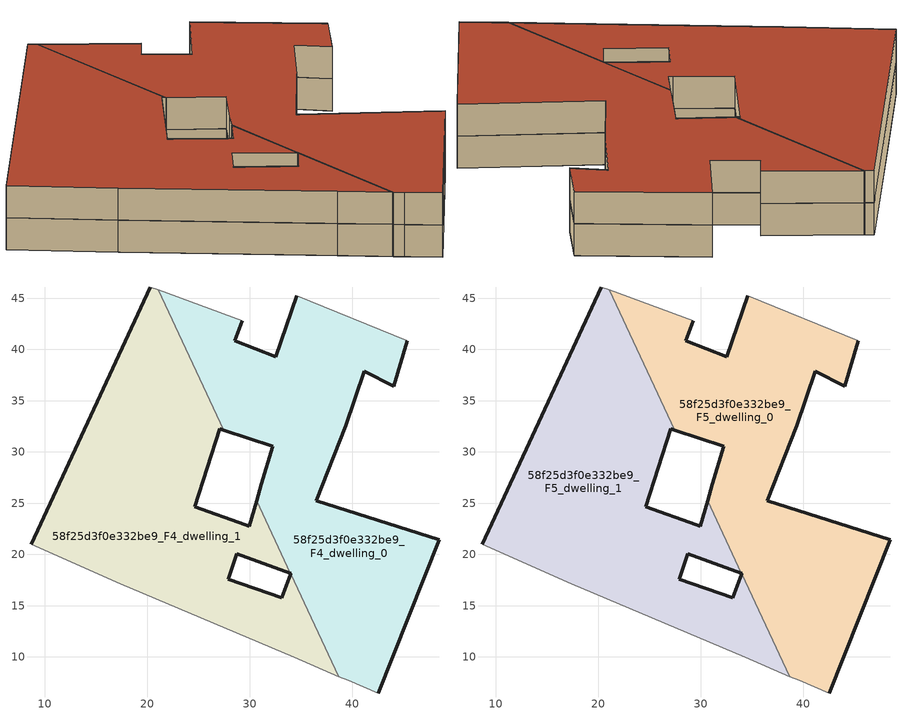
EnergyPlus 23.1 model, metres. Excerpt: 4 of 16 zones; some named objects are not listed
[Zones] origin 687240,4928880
58f25d3f0e332be9_F4_dwelling_0
 floor to 58f25d3f0e332be9_F3_dwelling_0 (EU_floor_Construction): 31.52,30.8 42.1,42.18 34.59,45.27 32.55,39.31 28.55,40.85 29.3,42.82 21.08,45.81 27.47,32.14 z12
 floor to 58f25d3f0e332be9_F3_dwelling_2 (EU_floor_Construction): 42.57,6.49 48.48,21.42 36.52,25.24 39.4,32.55 41.17,37.9 44.05,36.41 45.37,40.84 42.1,42.18 31.52,30.8 32.26,30.56 31.16,26.84 30.69,25.24 33.99,18.19 34.04,18.17 34.02,18.11 37.15,11.43 39.01,7.97 39.61,7.71 z12
 floor to 58f25d3f0e332be9_F3_dwelling_1 (EU_floor_Construction): 39.01,7.97 37.15,11.43 38.71,8.09 z12
 wall outside (EU_wall_Construction): 45.37,40.84 44.05,36.41 41.17,37.9 39.4,32.55 36.52,25.24 48.48,21.42 42.57,6.49 / 34.02,18.11 34.04,18.17 33.99,18.18 / 30.69,25.24 31.16,26.84 32.26,30.56 27.47,32.14 / 29.3,42.82 28.55,40.85 32.55,39.31 34.59,45.27 z12:15
 wall adiabatic (EU_wall_Construction): 34.59,45.27 45.37,40.84 / 42.57,6.49 39.61,7.71 38.71,8.09 / 21.08,45.81 29.3,42.82 z12:15
 wall to 58f25d3f0e332be9_F4_dwelling_1 (EU_wall_Construction): 38.71,8.09 34.02,18.11 / 33.99,18.18 30.69,25.24 / 27.47,32.14 21.08,45.81 z12:15
58f25d3f0e332be9_F4_dwelling_1
 floor to 58f25d3f0e332be9_F3_dwelling_1 (EU_floor_Construction): 38.71,8.09 37.15,11.43 33.83,17.6 33.14,15.76 27.91,17.57 28.74,20.07 33.41,18.39 31.3,22.32 29.97,22.78 29.59,22.91 24.67,24.68 25.77,28.14 13.28,30.86 8.72,20.98 17.4,17.16 34.35,9.96 z12
 floor to 58f25d3f0e332be9_F3_dwelling_0 (EU_floor_Construction): 25.77,28.14 27.08,32.27 27.47,32.14 21.08,45.81 20.3,46.1 13.28,30.86 z12
 floor to 58f25d3f0e332be9_F3_dwelling_2 (EU_floor_Construction): 37.15,11.43 34.02,18.11 33.83,17.6 z12; 33.99,18.19 30.69,25.24 29.97,22.78 31.3,22.32 33.41,18.39 z12
 wall outside (EU_wall_Construction): 27.47,32.14 27.08,32.27 24.67,24.68 29.59,22.91 29.97,22.78 30.69,25.24 / 33.99,18.18 28.74,20.07 27.91,17.57 33.14,15.76 34.02,18.11 / 8.72,20.98 20.3,46.1 z12:15
 wall adiabatic (EU_wall_Construction): 38.71,8.09 34.35,9.96 17.4,17.16 8.72,20.98 / 20.3,46.1 21.08,45.81 z12:15
58f25d3f0e332be9_F5_dwelling_0
 floor to 58f25d3f0e332be9_F4_dwelling_0 (EU_floor_Construction): 42.57,6.49 48.48,21.42 36.52,25.24 39.4,32.55 41.17,37.9 44.05,36.41 45.37,40.84 34.59,45.27 32.55,39.31 28.55,40.85 29.3,42.82 21.08,45.81 27.47,32.14 32.26,30.56 31.16,26.84 30.69,25.24 33.99,18.18 34.04,18.17 34.02,18.11 38.71,8.09 39.61,7.71 z15
 wall outside (EU_wall_Construction): 45.37,40.84 44.05,36.41 41.17,37.9 39.4,32.55 36.52,25.24 48.48,21.42 42.57,6.49 / 34.02,18.11 34.04,18.17 33.99,18.18 / 30.69,25.24 31.16,26.84 32.26,30.56 27.47,32.14 / 29.3,42.82 28.55,40.85 32.55,39.31 34.59,45.27 z15:18
 wall adiabatic (EU_wall_Construction): 34.59,45.27 45.37,40.84 / 42.57,6.49 39.61,7.71 38.71,8.09 / 21.08,45.81 29.3,42.82 z15:18
 wall to 58f25d3f0e332be9_F5_dwelling_1 (EU_wall_Construction): 38.71,8.09 34.02,18.11 / 33.99,18.18 30.69,25.24 / 27.47,32.14 21.08,45.81 z15:18
 roof outside (EU_roof_Construction): 45.37,40.84 44.05,36.41 41.17,37.9 39.4,32.55 36.52,25.24 48.48,21.42 42.57,6.49 39.61,7.71 38.71,8.09 34.02,18.11 34.04,18.17 33.99,18.18 30.69,25.24 31.16,26.84 32.26,30.56 27.47,32.14 21.08,45.81 29.3,42.82 28.55,40.85 32.55,39.31 34.59,45.27 z18
58f25d3f0e332be9_F5_dwelling_1
 floor to 58f25d3f0e332be9_F4_dwelling_1 (EU_floor_Construction): 38.71,8.09 34.02,18.11 33.14,15.76 27.91,17.57 28.74,20.07 33.99,18.18 30.69,25.24 29.97,22.78 29.59,22.91 24.67,24.68 27.08,32.27 27.47,32.14 21.08,45.81 20.3,46.1 8.72,20.98 17.4,17.16 34.35,9.96 z15
 wall outside (EU_wall_Construction): 27.47,32.14 27.08,32.27 24.67,24.68 29.59,22.91 29.97,22.78 30.69,25.24 / 33.99,18.18 28.74,20.07 27.91,17.57 33.14,15.76 34.02,18.11 / 8.72,20.98 20.3,46.1 z15:18
 wall adiabatic (EU_wall_Construction): 38.71,8.09 34.35,9.96 17.4,17.16 8.72,20.98 / 20.3,46.1 21.08,45.81 z15:18
 roof outside (EU_roof_Construction): 21.08,45.81 27.47,32.14 27.08,32.27 24.67,24.68 29.59,22.91 29.97,22.78 30.69,25.24 33.99,18.18 28.74,20.07 27.91,17.57 33.14,15.76 34.02,18.11 38.71,8.09 34.35,9.96 17.4,17.16 8.72,20.98 20.3,46.1 z18
[Building]
EU S2 Campaign: North Axis=0; Terrain=City; Solar Distribution=FullExterior
[Site:Location]
Bologna: Latitude=44.5; Longitude=11.25; Time Zone=1; Elevation=37
[SizingPeriod:WeatherFileDays]
AnnualSizingPeriod: Begin Month=1; Begin Day of Month=1; End Month=12; End Day of Month=31; Day of Week for Start Day=Monday; Use Weather File Daylight Saving Period=No; Use Weather File Rain and Snow Indicators=No
[MATERIAL]
EU_InternalMass_Material: Roughness=MediumRough; Thickness=0.1; Conductivity=1; Density=1800; Specific Heat=900; Thermal Absorptance=0.9; Solar Absorptance=0.7; Visible Absorptance=0.7
[MATERIAL:NOMASS] Roughness=MediumRough; Thermal Absorptance=0.9; Solar Absorptance=0.7; Visible Absorptance=0.7
Name | Thermal Resistance
EU_wall_NoMass | 0.905828
EU_roof_NoMass | 0.37593
EU_floor_NoMass | 0.67114
[CONSTRUCTION]
EU_wall_Construction: EU_wall_NoMass
EU_roof_Construction: EU_roof_NoMass
EU_floor_Construction: EU_floor_NoMass
EU_InternalMass_Construction: EU_InternalMass_Material
[ZONE] Type=1; Multiplier=1; Ceiling Height=autocalculate; Floor Area=autocalculate; Part of Total Floor Area=Yes
Name | Volume
58f25d3f0e332be9_F4_dwelling_0; 58f25d3f0e332be9_F5_dwelling_0 | 1258.39
58f25d3f0e332be9_F4_dwelling_1; 58f25d3f0e332be9_F5_dwelling_1 | 1258.44
[INTERNALMASS] Construction=EU_InternalMass_Construction
Name | Zone or ZoneList | Surface Area
58f25d3f0e332be9_F4_dwelling_0_EU_InternalMass | 58f25d3f0e332be9_F4_dwelling_0 | 419.462
58f25d3f0e332be9_F4_dwelling_1_EU_InternalMass | 58f25d3f0e332be9_F4_dwelling_1 | 419.481
58f25d3f0e332be9_F5_dwelling_0_EU_InternalMass | 58f25d3f0e332be9_F5_dwelling_0 | 419.462
58f25d3f0e332be9_F5_dwelling_1_EU_InternalMass | 58f25d3f0e332be9_F5_dwelling_1 | 419.481
[OTHEREQUIPMENT] Fuel Type=Electricity; Design Level Calculation Method=Watts/Area; Power per Zone Floor Area=1; Fraction Latent=0; Fraction Radiant=0; Fraction Lost=0; Carbon Dioxide Generation Rate=0; EndUse Subcategory=EU_Step8_InternalGains
Name | Zone or ZoneList or Space or SpaceList | Schedule
EU_Step8_InternalGain_58f25d3f0e332be9_F4_dwelling_0_f000 | 58f25d3f0e332be9_F4_dwelling_0 | EU_Step8_GainSchedule_58f25d3f0e332be9_F4_dwelling_0_f000
EU_Step8_InternalGain_58f25d3f0e332be9_F4_dwelling_1_f000 | 58f25d3f0e332be9_F4_dwelling_1 | EU_Step8_GainSchedule_58f25d3f0e332be9_F4_dwelling_1_f000
EU_Step8_InternalGain_58f25d3f0e332be9_F5_dwelling_0_f000 | 58f25d3f0e332be9_F5_dwelling_0 | EU_Step8_GainSchedule_58f25d3f0e332be9_F5_dwelling_0_f000
EU_Step8_InternalGain_58f25d3f0e332be9_F5_dwelling_1_f000 | 58f25d3f0e332be9_F5_dwelling_1 | EU_Step8_GainSchedule_58f25d3f0e332be9_F5_dwelling_1_f000
[ZONEVENTILATION:DESIGNFLOWRATE] Schedule=EU_AlwaysOn; Design Flow Rate Calculation Method=AirChanges/Hour; Air Changes per Hour=0.73129; Ventilation Type=Natural; Fan Pressure Rise=0; Fan Total Efficiency=1; Constant Term Coefficient=1; Temperature Term Coefficient=0; Velocity Term Coefficient=0; Velocity Squared Term Coefficient=0; Minimum Indoor Temperature=-100; Maximum Indoor Temperature=100; Delta Temperature=-100; Minimum Outdoor Temperature=-100; Maximum Outdoor Temperature=100; Maximum Wind Speed=40
Name | Zone or ZoneList or Space or SpaceList
EU_ConstantAir_58f25d3f0e332be9_F4_dwelling_0 | 58f25d3f0e332be9_F4_dwelling_0
EU_ConstantAir_58f25d3f0e332be9_F4_dwelling_1 | 58f25d3f0e332be9_F4_dwelling_1
EU_ConstantAir_58f25d3f0e332be9_F5_dwelling_0 | 58f25d3f0e332be9_F5_dwelling_0
EU_ConstantAir_58f25d3f0e332be9_F5_dwelling_1 | 58f25d3f0e332be9_F5_dwelling_1
[HVACTEMPLATE:ZONE:IDEALLOADSAIRSYSTEM] System Availability Schedule=EU_AlwaysOn; Maximum Heating Supply Air Temperature=50; Minimum Cooling Supply Air Temperature=13; Maximum Heating Supply Air Humidity Ratio=0.0156; Minimum Cooling Supply Air Humidity Ratio=0.0077; Heating Limit=NoLimit; Cooling Limit=NoLimit; Heating Availability Schedule=EU_AlwaysOn; Cooling Availability Schedule=EU_CoolingOff; Dehumidification Control Type=ConstantSensibleHeatRatio; Cooling Sensible Heat Ratio=0.7; Dehumidification Setpoint=60; Humidification Control Type=None; Humidification Setpoint=30; Outdoor Air Method=None; Outdoor Air Flow Rate per Person=0.00944; Outdoor Air Flow Rate per Zone Floor Area=0; Outdoor Air Flow Rate per Zone=0; Demand Controlled Ventilation Type=None; Outdoor Air Economizer Type=NoEconomizer; Heat Recovery Type=None; Sensible Heat Recovery Effectiveness=0.7; Latent Heat Recovery Effectiveness=0.65
Name | Template Thermostat
58f25d3f0e332be9_F4_dwelling_0 | EU_HeatOnly_58f25d3f0e332be9_F4_dwelling_0
58f25d3f0e332be9_F4_dwelling_1 | EU_HeatOnly_58f25d3f0e332be9_F4_dwelling_1
58f25d3f0e332be9_F5_dwelling_0 | EU_HeatOnly_58f25d3f0e332be9_F5_dwelling_0
58f25d3f0e332be9_F5_dwelling_1 | EU_HeatOnly_58f25d3f0e332be9_F5_dwelling_1
[SIZING:ZONE] Zone Cooling Design Supply Air Temperature Input Method=SupplyAirTemperature; Zone Cooling Design Supply Air Temperature=13; Zone Heating Design Supply Air Temperature Input Method=SupplyAirTemperature; Zone Heating Design Supply Air Temperature=50; Zone Cooling Design Supply Air Humidity Ratio=0.008; Zone Heating Design Supply Air Humidity Ratio=0.008; Cooling Design Air Flow Method=DesignDay; Cooling Design Air Flow Rate=0; Cooling Minimum Air Flow per Zone Floor Area=0.000762; Cooling Minimum Air Flow=0; Cooling Minimum Air Flow Fraction=0.2; Heating Design Air Flow Method=DesignDay; Heating Design Air Flow Rate=0; Heating Maximum Air Flow per Zone Floor Area=0.002032; Heating Maximum Air Flow=0.141576; Heating Maximum Air Flow Fraction=0.3; Account for Dedicated Outdoor Air System=No; Dedicated Outdoor Air System Control Strategy=NeutralSupplyAir; Dedicated Outdoor Air Low Setpoint Temperature for Design=autosize; Dedicated Outdoor Air High Setpoint Temperature for Design=autosize; Zone Load Sizing Method=Sensible Load Only No Latent Load; Zone Latent Cooling Design Supply Air Humidity Ratio Input Method=HumidityRatioDifference; Zone Cooling Design Supply Air Humidity Ratio Difference=0.005; Zone Latent Heating Design Supply Air Humidity Ratio Input Method=HumidityRatioDifference; Zone Humidification Design Supply Air Humidity Ratio Difference=0.005
58f25d3f0e332be9_F4_dwelling_0; 58f25d3f0e332be9_F4_dwelling_1; 58f25d3f0e332be9_F5_dwelling_0; 58f25d3f0e332be9_F5_dwelling_1
[SCHEDULE:CONSTANT]
Name | Hourly Value
EU_AlwaysOn | 1
EU_CoolingOff | 0
[SCHEDULE:FILE] Column Number=1; Rows to Skip at Top=0; Number of Hours of Data=8760; Column Separator=Comma; Interpolate to Timestep=No; Minutes per Item=60; Adjust Schedule for Daylight Savings=Yes
Name | File
EU_Step8_GainSchedule_58f25d3f0e332be9_F4_dwelling_0_f000 | ../../schedules/58f25d3f0e332be9/58f25d3f0e332be9_F4_dwelling_0_f000_gain.csv
EU_Step8_GainSchedule_58f25d3f0e332be9_F4_dwelling_1_f000 | ../../schedules/58f25d3f0e332be9/58f25d3f0e332be9_F4_dwelling_1_f000_gain.csv
EU_Step8_GainSchedule_58f25d3f0e332be9_F5_dwelling_0_f000 | ../../schedules/58f25d3f0e332be9/58f25d3f0e332be9_F5_dwelling_0_f000_gain.csv
EU_Step8_GainSchedule_58f25d3f0e332be9_F5_dwelling_1_f000 | ../../schedules/58f25d3f0e332be9/58f25d3f0e332be9_F5_dwelling_1_f000_gain.csv
